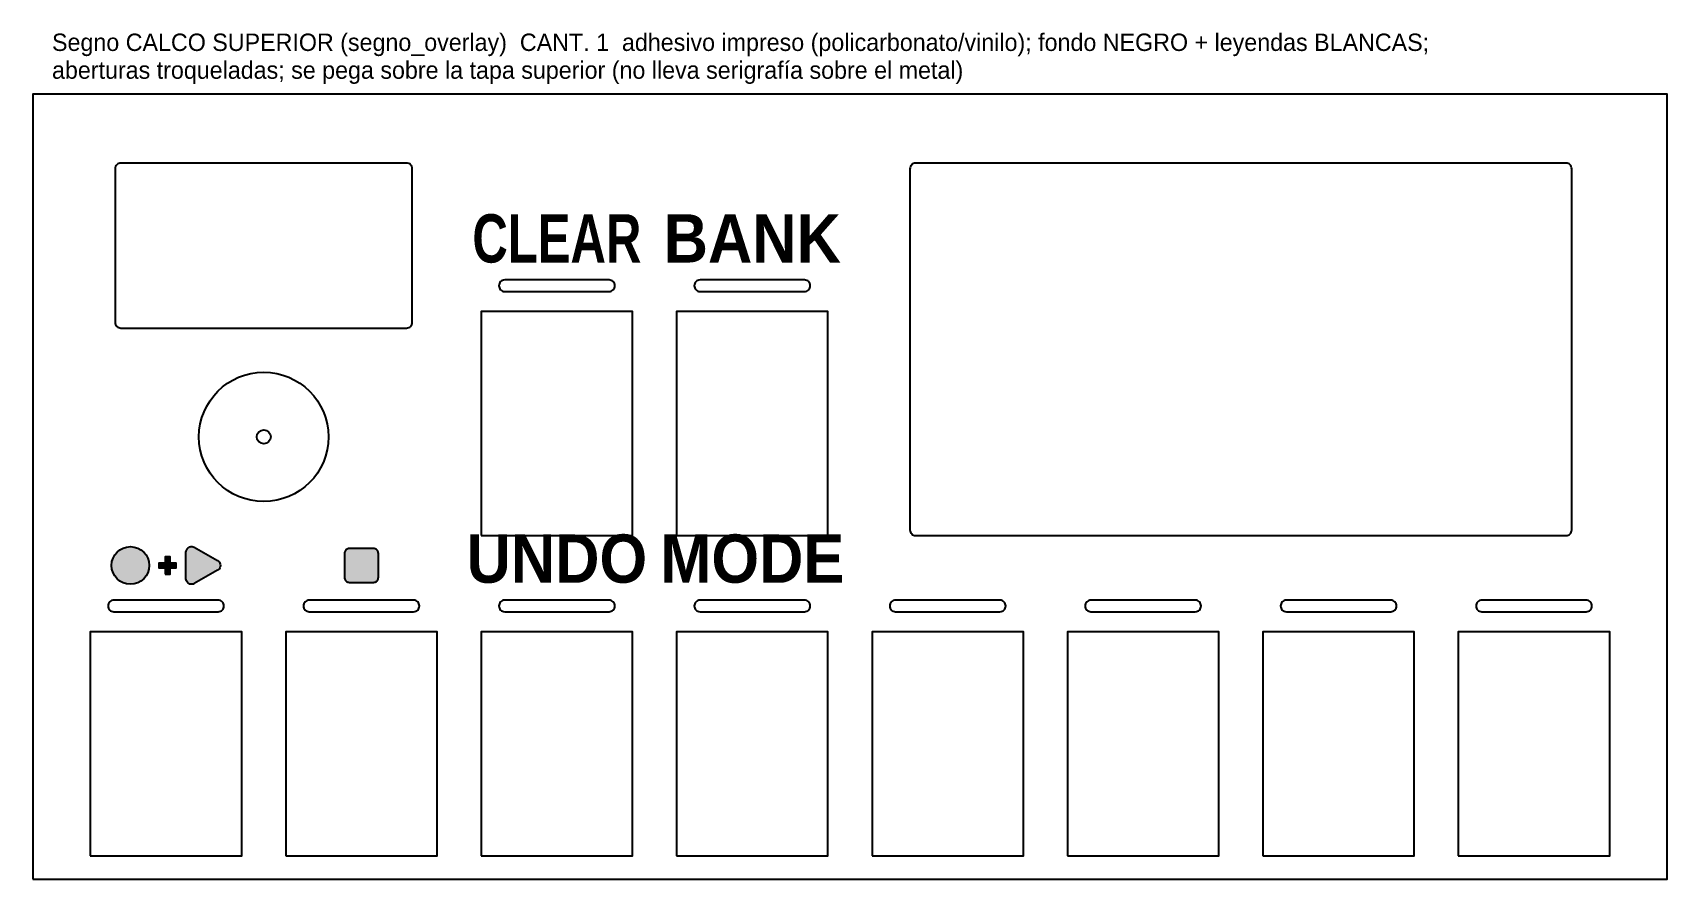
# Model space of a CAD drawing. Header units: millimetres. Extents: x 0 to 846, y 0 to 439.
import ezdxf
from ezdxf.enums import TextEntityAlignment as Align

# ---------------------------------------------------------------- set-up
doc = ezdxf.new("R2010")
doc.units = ezdxf.units.MM
doc.header["$LTSCALE"] = 13.6
for name, color, linetype in [('CUT', 7, 'Continuous'), ('NOTE', 8, 'Continuous'), ('SILK', 5, 'Continuous')]:
    doc.layers.add(name, color=color, linetype=linetype)
doc.styles.add('SILKBOLD', font='arialbd.ttf')

msp = doc.modelspace()

# ---------------------------------------------------------------- hatches: boundary and pattern name
at = {"layer": 'SILK'}
h = msp.add_hatch(color=256, dxfattribs=at)
edge = h.paths.add_edge_path()
edge.add_arc((50.57, 162.57), 9.75, 0, 360)
for points in [[(83.64, 153.18), (83.09, 152.94), (82.5, 152.82), (81.9, 152.82), (81.31, 152.95), (80.76, 153.2), (80.27, 153.55), (79.87, 154), (79.57, 154.52), (79.39, 155.1), (79.32, 155.69), (79.32, 169.45), (79.39, 170.04), (79.57, 170.62), (79.87, 171.14), (80.27, 171.59), (80.76, 171.94), (81.31, 172.19), (81.9, 172.32), (82.5, 172.32), (83.09, 172.2), (83.64, 171.96), (95.72, 165.08), (96.21, 164.73), (96.62, 164.28), (96.92, 163.75), (97.11, 163.17), (97.18, 162.57), (97.11, 161.97), (96.92, 161.39), (96.62, 160.86), (96.21, 160.41), (95.72, 160.06)], [(161.39, 156.32), (161.42, 155.93), (161.52, 155.55), (161.67, 155.18), (161.87, 154.85), (162.13, 154.55), (162.42, 154.3), (162.76, 154.09), (163.12, 153.94), (163.5, 153.85), (163.89, 153.82), (176.39, 153.82), (176.78, 153.85), (177.17, 153.94), (177.53, 154.09), (177.86, 154.3), (178.16, 154.55), (178.42, 154.85), (178.62, 155.18), (178.77, 155.55), (178.86, 155.93), (178.89, 156.32), (178.89, 168.82), (178.86, 169.21), (178.77, 169.59), (178.62, 169.95), (178.42, 170.29), (178.16, 170.59), (177.86, 170.84), (177.53, 171.05), (177.17, 171.2), (176.78, 171.29), (176.39, 171.32), (163.89, 171.32), (163.5, 171.29), (163.12, 171.2), (162.76, 171.05), (162.42, 170.84), (162.13, 170.59), (161.87, 170.29), (161.67, 169.95), (161.52, 169.59), (161.42, 169.21), (161.39, 168.82)], [(68.57, 158.07), (71.07, 158.07), (71.07, 161.32), (74.32, 161.32), (74.32, 163.82), (71.07, 163.82), (71.07, 167.07), (68.57, 167.07), (68.57, 163.82), (65.32, 163.82), (65.32, 161.32), (68.57, 161.32)]]:
    msp.add_hatch(color=256, dxfattribs=at).paths.add_polyline_path(points)

# ---------------------------------------------------------------- linework, layer by layer
at = {"layer": 'CUT'}
for points in [[(0, 0), (846, 0), (846, 406.64), (0, 406.64)], [(232.11, 178), (310.46, 178), (310.46, 294.05), (232.11, 294.05)], [(333.25, 178), (411.6, 178), (411.6, 294.05), (333.25, 294.05)], [(29.83, 12.15), (108.17, 12.15), (108.17, 128.2), (29.83, 128.2)], [(130.97, 12.15), (209.32, 12.15), (209.32, 128.2), (130.97, 128.2)], [(232.11, 12.15), (310.46, 12.15), (310.46, 128.2), (232.11, 128.2)], [(333.25, 12.15), (411.6, 12.15), (411.6, 128.2), (333.25, 128.2)], [(434.4, 12.15), (512.75, 12.15), (512.75, 128.2), (434.4, 128.2)], [(535.54, 12.15), (613.89, 12.15), (613.89, 128.2), (535.54, 128.2)], [(636.68, 12.15), (715.03, 12.15), (715.03, 128.2), (636.68, 128.2)], [(737.83, 12.15), (816.18, 12.15), (816.18, 128.2), (737.83, 128.2)]]:
    msp.add_lwpolyline(points, close=True, dxfattribs=at)
for points in [[(45.7, 285.5), (193.45, 285.5, 0.414214), (196.45, 288.5), (196.45, 368, 0.414214), (193.45, 371), (45.7, 371, 0.414214), (42.7, 368), (42.7, 288.5, 0.414214)], [(457.04, 178), (793.54, 178, 0.414214), (796.54, 181), (796.54, 368, 0.414214), (793.54, 371), (457.04, 371, 0.414214), (454.04, 368), (454.04, 181, 0.414214)], [(244.29, 304.46), (298.29, 304.46, 0.414214), (301.29, 307.46, 0.414214), (298.29, 310.46), (244.29, 310.46, 0.414214), (241.29, 307.46, 0.414214)], [(345.43, 304.46), (399.43, 304.46, 0.414214), (402.43, 307.46, 0.414214), (399.43, 310.46), (345.43, 310.46, 0.414214), (342.43, 307.46, 0.414214)], [(42, 138.61), (96, 138.61, 0.414214), (99, 141.61, 0.414214), (96, 144.61), (42, 144.61, 0.414214), (39, 141.61, 0.414214)], [(143.14, 138.61), (197.14, 138.61, 0.414214), (200.14, 141.61, 0.414214), (197.14, 144.61), (143.14, 144.61, 0.414214), (140.14, 141.61, 0.414214)], [(244.29, 138.61), (298.29, 138.61, 0.414214), (301.29, 141.61, 0.414214), (298.29, 144.61), (244.29, 144.61, 0.414214), (241.29, 141.61, 0.414214)], [(345.43, 138.61), (399.43, 138.61, 0.414214), (402.43, 141.61, 0.414214), (399.43, 144.61), (345.43, 144.61, 0.414214), (342.43, 141.61, 0.414214)], [(446.57, 138.61), (500.57, 138.61, 0.414214), (503.57, 141.61, 0.414214), (500.57, 144.61), (446.57, 144.61, 0.414214), (443.57, 141.61, 0.414214)], [(547.71, 138.61), (601.71, 138.61, 0.414214), (604.71, 141.61, 0.414214), (601.71, 144.61), (547.71, 144.61, 0.414214), (544.71, 141.61, 0.414214)], [(648.86, 138.61), (702.86, 138.61, 0.414214), (705.86, 141.61, 0.414214), (702.86, 144.61), (648.86, 144.61, 0.414214), (645.86, 141.61, 0.414214)], [(750, 138.61), (804, 138.61, 0.414214), (807, 141.61, 0.414214), (804, 144.61), (750, 144.61, 0.414214), (747, 141.61, 0.414214)]]:
    msp.add_lwpolyline(points, format="xyb", close=True, dxfattribs=at)
for radius in [33.5, 3.6]:
    msp.add_circle((119.57, 229.16), radius, dxfattribs=at)
at = {"layer": 'SILK'}
for points in [[(83.64, 153.18), (83.09, 152.94), (82.5, 152.82), (81.9, 152.82), (81.31, 152.95), (80.76, 153.2), (80.27, 153.55), (79.87, 154), (79.57, 154.52), (79.39, 155.1), (79.32, 155.69), (79.32, 169.45), (79.39, 170.04), (79.57, 170.62), (79.87, 171.14), (80.27, 171.59), (80.76, 171.94), (81.31, 172.19), (81.9, 172.32), (82.5, 172.32), (83.09, 172.2), (83.64, 171.96), (95.72, 165.08), (96.21, 164.73), (96.62, 164.28), (96.92, 163.75), (97.11, 163.17), (97.18, 162.57), (97.11, 161.97), (96.92, 161.39), (96.62, 160.86), (96.21, 160.41), (95.72, 160.06)], [(161.39, 156.32), (161.42, 155.93), (161.52, 155.55), (161.67, 155.18), (161.87, 154.85), (162.13, 154.55), (162.42, 154.3), (162.76, 154.09), (163.12, 153.94), (163.5, 153.85), (163.89, 153.82), (176.39, 153.82), (176.78, 153.85), (177.17, 153.94), (177.53, 154.09), (177.86, 154.3), (178.16, 154.55), (178.42, 154.85), (178.62, 155.18), (178.77, 155.55), (178.86, 155.93), (178.89, 156.32), (178.89, 168.82), (178.86, 169.21), (178.77, 169.59), (178.62, 169.95), (178.42, 170.29), (178.16, 170.59), (177.86, 170.84), (177.53, 171.05), (177.17, 171.2), (176.78, 171.29), (176.39, 171.32), (163.89, 171.32), (163.5, 171.29), (163.12, 171.2), (162.76, 171.05), (162.42, 170.84), (162.13, 170.59), (161.87, 170.29), (161.67, 169.95), (161.52, 169.59), (161.42, 169.21), (161.39, 168.82)], [(68.57, 158.07), (71.07, 158.07), (71.07, 161.32), (74.32, 161.32), (74.32, 163.82), (71.07, 163.82), (71.07, 167.07), (68.57, 167.07), (68.57, 163.82), (65.32, 163.82), (65.32, 161.32), (68.57, 161.32)]]:
    msp.add_lwpolyline(points, close=True, dxfattribs=at)
msp.add_circle((50.57, 162.57), 9.75, dxfattribs=at)

# ---------------------------------------------------------------- texts
at = {"layer": 'NOTE'}
for s, p in [('Segno CALCO SUPERIOR (segno_overlay)  CANT. 1  adhesivo impreso (policarbonato/vinilo); fondo NEGRO + leyendas BLANCAS;', (10, 429.04)), ('aberturas troqueladas; se pega sobre la tapa superior (no lleva serigrafía sobre el metal)', (10, 414.64))]:
    msp.add_text(s, height=9, dxfattribs=at).set_placement(p)
at = {"layer": 'SILK', "style": 'SILKBOLD'}
for s, width, p in [('CLEAR', 0.727273, (271.29, 319.46)), ('BANK', 0.909091, (372.43, 319.46)), ('UNDO', 0.909091, (271.29, 153.61)), ('MODE', 0.909091, (372.43, 153.61))]:
    msp.add_text(s, height=25, dxfattribs=dict(at, width=width)).set_placement(p, align=Align.CENTER)

doc.saveas('drawing.dxf')
